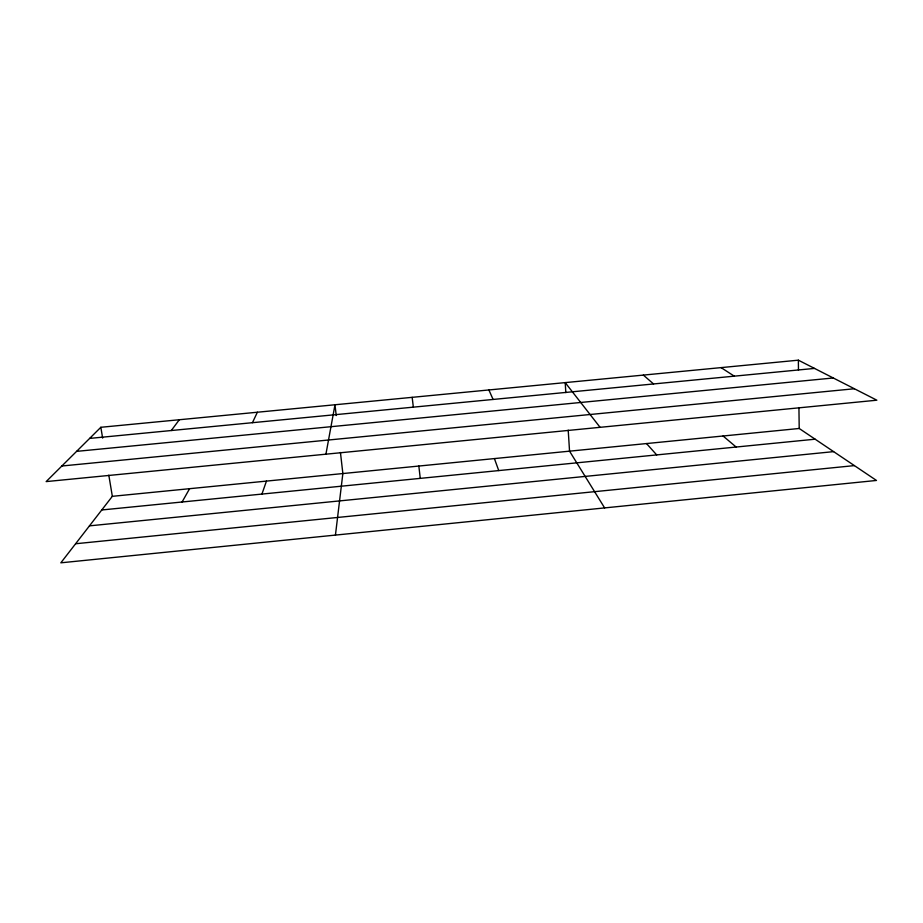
<?xml version="1.0" encoding="UTF-8"?>
<svg xmlns="http://www.w3.org/2000/svg" width="923" height="923" viewBox="0 0 923 923"><rect width="100%" height="100%" fill="white"/><g stroke="black" fill="none" stroke-linecap="round" stroke-linejoin="round"><path stroke-width="1.38" d="M335.441 535.086L342.86 473.545L340.449 452.489M325.923 454.185L334.991 404.759L336.226 415.546M261.936 494.082L266.447 481.091M252.441 422.688L257.379 412.223M182.085 501.997L189.607 488.682M171.286 430.522L179.327 419.734M112.341 496.32L60.837 562.822L876.469 480.456L799.203 428.48L112.341 496.32L108.81 475.183M100.838 427.291L46.15 481.598L876.85 400.201L798.36 360.178L100.838 427.291L102.638 438.113M89.462 525.856L833.607 451.635M75.605 543.751L854.386 465.607M101.761 509.969L815.124 439.198M89.635 438.413L814.501 368.415M76.586 451.37L833.261 377.98M61.864 466L854.375 388.745M721.082 367.619L734.27 376.157M723.078 436.002L736.139 447.032M643.366 375.096L653.553 383.956M646.527 443.559L656.691 454.912M600.088 427.326L565.199 382.607L565.834 392.61M604.623 507.904L569.549 451.162L568.21 430.164M488.89 389.956L493.09 399.451M494.405 458.581L498.743 470.58M412.166 397.34L413.342 407.147M418.834 466.046L420.265 478.368M798.36 360.178L798.476 370.135M798.937 407.562L799.203 428.48"/></g></svg>
